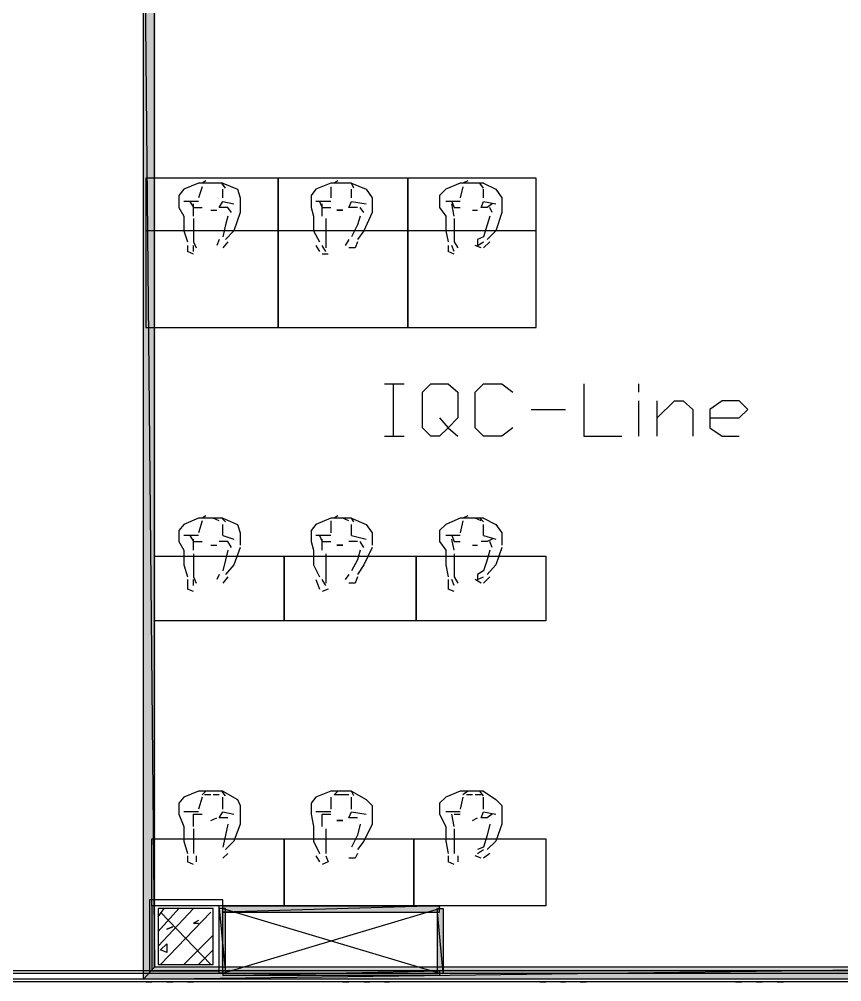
# Model space of a CAD drawing. Header units: millimetres. Extents: x 5 to 415, y 48 to 251.
# Drawn here: x 352.45 to 364.31, y 117.74 to 131.62 of the extents above; entities that cross this region are included whole.
import ezdxf

# ---------------------------------------------------------------- set-up
doc = ezdxf.new("R2010")
doc.units = ezdxf.units.MM
doc.layers.add('H', color=7, linetype='Continuous')
doc.layers.add('P', color=7, linetype='Continuous')

msp = doc.modelspace()

# ---------------------------------------------------------------- hatches: boundary and pattern name
at = {"layer": 'H', "linetype": 'Continuous'}
for points in [[(354.242, 117.775), (354.242, 134.585), (354.33, 134.585), (354.33, 134.497), (354.418, 134.497), (354.418, 134.497), (354.418, 117.934), (367.489, 117.934), (367.489, 134.497), (354.418, 134.497), (354.418, 134.497), (354.418, 134.585), (354.33, 134.585), (354.33, 134.673), (367.63, 134.673), (367.63, 117.775), (354.242, 117.775)], [(355.388, 118.745), (355.388, 118.833), (358.528, 118.833), (358.528, 118.745), (355.388, 118.745)], [(355.353, 117.863), (355.353, 118.798), (355.424, 118.798), (355.424, 117.863), (355.353, 117.863)], [(358.475, 117.863), (358.475, 118.798), (358.563, 118.798), (358.563, 117.863), (358.475, 117.863)], [(355.388, 117.81), (355.388, 117.898), (358.528, 117.898), (358.528, 117.81), (355.388, 117.81)]]:
    msp.add_hatch(color=256, dxfattribs=at).paths.add_polyline_path(points)

# ---------------------------------------------------------------- linework, layer by layer
at = {"layer": 'P'}
for points in [[(354.242, 134.585), (354.401, 117.951)], [(354.242, 134.585), (354.401, 117.951)], [(354.242, 117.775), (354.242, 134.585)], [(354.401, 117.951), (354.401, 134.585)], [(354.277, 129.328), (354.277, 127.176)], [(356.182, 129.328), (354.277, 129.328)], [(355.036, 129.258), (354.824, 129.17)], [(355.388, 129.258), (355.036, 129.258)], [(355.141, 129.293), (355.088, 129.258)], [(355.212, 129.258), (355.124, 129.258)], [(355.335, 129.258), (355.247, 129.258)], [(355.424, 129.187), (355.371, 129.258)], [(355.388, 129.258), (355.6, 129.17)], [(356.182, 129.328), (356.182, 127.176)], [(358.052, 129.328), (356.182, 129.328)], [(356.182, 127.176), (356.182, 129.328)], [(356.941, 129.258), (356.729, 129.17)], [(357.24, 129.258), (356.941, 129.258)], [(357.046, 129.293), (356.993, 129.258)], [(357.117, 129.258), (356.993, 129.258)], [(357.205, 129.258), (357.117, 129.258)], [(357.24, 129.258), (357.452, 129.17)], [(357.276, 129.187), (357.24, 129.258)], [(358.052, 129.328), (358.052, 127.176)], [(359.904, 129.328), (358.052, 129.328)], [(358.052, 127.176), (358.052, 129.328)], [(358.81, 129.258), (358.599, 129.17)], [(359.145, 129.258), (358.81, 129.258)], [(358.916, 129.293), (358.846, 129.258)], [(358.987, 129.258), (358.898, 129.258)], [(359.11, 129.258), (359.022, 129.258)], [(359.145, 129.187), (359.093, 129.258)], [(359.145, 129.258), (359.322, 129.17)], [(359.904, 127.176), (359.904, 129.328)], [(354.824, 129.17), (354.753, 129.081)], [(355.088, 129.205), (355.036, 129.046)], [(355.388, 129.046), (355.388, 129.17)], [(355.6, 129.17), (355.635, 129.046)], [(356.729, 129.17), (356.658, 129.081)], [(356.941, 129.205), (356.941, 129.046)], [(357.24, 129.046), (357.24, 129.17)], [(357.452, 129.17), (357.54, 129.046)], [(358.599, 129.17), (358.51, 129.081)], [(358.846, 129.205), (358.81, 129.046)], [(359.145, 129.046), (359.145, 129.17)], [(359.322, 129.17), (359.41, 129.046)], [(354.753, 129.081), (354.753, 128.905)], [(355.036, 128.993), (354.824, 128.993)], [(354.912, 128.993), (354.965, 128.905)], [(355.335, 128.905), (355.388, 128.993)], [(355.388, 128.993), (355.547, 128.958)], [(355.635, 129.046), (355.635, 128.905)], [(356.658, 129.081), (356.658, 128.905)], [(356.941, 128.993), (356.729, 128.993)], [(356.782, 128.993), (356.817, 128.905)], [(357.205, 128.905), (357.24, 128.993)], [(357.24, 128.993), (357.452, 128.958)], [(357.54, 129.046), (357.54, 128.905)], [(358.51, 129.081), (358.51, 128.905)], [(358.81, 128.993), (358.599, 128.993)], [(358.687, 128.993), (358.722, 128.905)], [(359.11, 128.905), (359.145, 128.993)], [(359.145, 128.993), (359.322, 128.958)], [(359.41, 129.046), (359.41, 128.905)], [(354.753, 128.905), (354.824, 128.782)], [(354.965, 128.782), (354.965, 128.958)], [(354.965, 128.905), (355.088, 128.905)], [(355.212, 128.87), (355.3, 128.87)], [(355.459, 128.905), (355.335, 128.905)], [(355.512, 128.834), (355.459, 128.905)], [(355.635, 128.834), (355.547, 128.57)], [(355.635, 128.905), (355.635, 128.834)], [(356.658, 128.905), (356.694, 128.782)], [(356.817, 128.782), (356.817, 128.958)], [(356.817, 128.905), (356.941, 128.905)], [(357.029, 128.87), (357.117, 128.87)], [(357.117, 128.87), (357.029, 128.87)], [(357.329, 128.905), (357.205, 128.905)], [(357.417, 128.834), (357.364, 128.905)], [(357.54, 128.834), (357.417, 128.57)], [(357.54, 128.905), (357.54, 128.834)], [(358.51, 128.905), (358.599, 128.782)], [(358.722, 128.782), (358.687, 128.958)], [(358.722, 128.905), (358.81, 128.905)], [(358.987, 128.87), (359.057, 128.87)], [(359.198, 128.905), (359.11, 128.905)], [(359.269, 128.958), (359.198, 128.905)], [(359.269, 128.834), (359.234, 128.905)], [(359.41, 128.834), (359.322, 128.57)], [(359.41, 128.905), (359.41, 128.834)], [(354.824, 128.782), (354.824, 128.57)], [(354.965, 128.746), (354.965, 128.57)], [(355.459, 128.782), (355.424, 128.658)], [(356.694, 128.782), (356.694, 128.57)], [(356.87, 128.746), (356.87, 128.57)], [(357.364, 128.782), (357.329, 128.658)], [(358.599, 128.782), (358.599, 128.57)], [(358.722, 128.746), (358.722, 128.57)], [(359.234, 128.782), (359.198, 128.658)], [(356.182, 128.57), (354.277, 128.57)], [(354.277, 128.57), (354.277, 127.176)], [(354.824, 128.57), (354.877, 128.411)], [(354.965, 128.57), (354.965, 128.411)], [(355.424, 128.658), (355.388, 128.482)], [(355.547, 128.57), (355.424, 128.446)], [(358.052, 128.57), (356.182, 128.57)], [(356.182, 128.57), (356.182, 127.176)], [(356.182, 127.176), (356.182, 128.57)], [(356.694, 128.57), (356.782, 128.411)], [(356.87, 128.57), (356.87, 128.411)], [(357.329, 128.658), (357.24, 128.482)], [(357.417, 128.57), (357.329, 128.446)], [(359.904, 128.57), (358.052, 128.57)], [(358.052, 128.57), (358.052, 127.176)], [(358.052, 127.176), (358.052, 128.57)], [(358.599, 128.57), (358.634, 128.411)], [(358.722, 128.57), (358.722, 128.411)], [(359.198, 128.658), (359.145, 128.482)], [(359.322, 128.57), (359.198, 128.446)], [(359.904, 127.176), (359.904, 128.57)], [(354.965, 128.411), (355, 128.323)], [(355.335, 128.446), (355.3, 128.358)], [(355.459, 128.411), (355.388, 128.323)], [(356.87, 128.411), (356.87, 128.323)], [(357.205, 128.446), (357.152, 128.358)], [(357.329, 128.411), (357.293, 128.323)], [(358.722, 128.411), (358.775, 128.323)], [(359.145, 128.482), (359.057, 128.446)], [(359.057, 128.446), (359.057, 128.358)], [(359.057, 128.358), (359.145, 128.411)], [(359.234, 128.411), (359.145, 128.323)], [(354.877, 128.358), (354.877, 128.27)], [(354.965, 128.235), (354.877, 128.27)], [(354.965, 128.27), (354.965, 128.358)], [(356.729, 128.358), (356.782, 128.27)], [(356.87, 128.27), (356.817, 128.358)], [(357.293, 128.323), (357.205, 128.323)], [(358.634, 128.358), (358.634, 128.27)], [(358.722, 128.235), (358.634, 128.27)], [(358.722, 128.27), (358.687, 128.358)], [(359.11, 128.323), (359.022, 128.358)], [(356.905, 128.235), (356.817, 128.235)], [(354.277, 127.176), (356.182, 127.176)], [(354.277, 127.176), (356.182, 127.176)], [(356.182, 127.176), (358.052, 127.176)], [(356.182, 127.176), (358.052, 127.176)], [(358.052, 127.176), (359.904, 127.176)], [(358.052, 127.176), (359.904, 127.176)], [(357.717, 126.365), (357.999, 126.365)], [(357.84, 126.365), (357.84, 125.607)], [(358.263, 126.242), (358.387, 126.365)], [(358.387, 126.365), (358.634, 126.365)], [(358.634, 126.365), (358.775, 126.242)], [(359.022, 126.242), (359.145, 126.365)], [(359.145, 126.365), (359.41, 126.365)], [(359.41, 126.365), (359.569, 126.242)], [(360.592, 126.365), (360.592, 125.607)], [(361.386, 126.242), (361.386, 126.365)], [(358.263, 125.73), (358.263, 126.242)], [(358.775, 126.242), (358.775, 125.871)], [(359.022, 125.73), (359.022, 126.242)], [(361.386, 125.607), (361.386, 126.118)], [(361.65, 125.607), (361.65, 126.118)], [(361.65, 125.871), (361.897, 126.118)], [(361.897, 126.118), (362.021, 126.118)], [(362.021, 126.118), (362.162, 125.995)], [(362.585, 126.118), (362.409, 125.995)], [(362.832, 126.118), (362.585, 126.118)], [(362.955, 125.995), (362.832, 126.118)], [(359.833, 125.995), (360.327, 125.995)], [(362.162, 125.995), (362.162, 125.607)], [(362.409, 125.995), (362.409, 125.73)], [(362.832, 125.871), (362.955, 125.995)], [(358.51, 125.871), (358.634, 125.73)], [(358.775, 125.871), (358.634, 125.73)], [(362.409, 125.871), (362.832, 125.871)], [(358.387, 125.607), (358.263, 125.73)], [(358.634, 125.73), (358.51, 125.607)], [(358.634, 125.73), (358.775, 125.607)], [(359.145, 125.607), (359.022, 125.73)], [(359.569, 125.73), (359.41, 125.607)], [(362.409, 125.73), (362.585, 125.607)], [(357.717, 125.607), (357.999, 125.607)], [(358.51, 125.607), (358.387, 125.607)], [(359.41, 125.607), (359.145, 125.607)], [(360.592, 125.607), (361.139, 125.607)], [(362.585, 125.607), (362.832, 125.607)], [(355.036, 124.425), (354.824, 124.337)], [(355.388, 124.425), (355.036, 124.425)], [(355.088, 124.389), (355.036, 124.213)], [(355.141, 124.46), (355.088, 124.425)], [(355.212, 124.425), (355.124, 124.425)], [(355.335, 124.389), (355.247, 124.425)], [(355.424, 124.372), (355.371, 124.425)], [(355.388, 124.425), (355.6, 124.337)], [(356.941, 124.425), (356.729, 124.337)], [(357.24, 124.425), (356.941, 124.425)], [(356.941, 124.389), (356.941, 124.213)], [(357.046, 124.46), (356.993, 124.425)], [(357.117, 124.425), (356.993, 124.425)], [(357.205, 124.389), (357.117, 124.425)], [(357.24, 124.425), (357.452, 124.337)], [(357.276, 124.372), (357.24, 124.425)], [(358.81, 124.425), (358.599, 124.337)], [(359.145, 124.425), (358.81, 124.425)], [(358.846, 124.389), (358.81, 124.213)], [(358.916, 124.46), (358.846, 124.425)], [(358.987, 124.425), (358.898, 124.425)], [(359.11, 124.389), (359.022, 124.425)], [(359.145, 124.372), (359.093, 124.425)], [(359.145, 124.425), (359.322, 124.337)], [(354.824, 124.337), (354.753, 124.248)], [(354.753, 124.248), (354.753, 124.09)], [(355.388, 124.178), (355.388, 124.337)], [(355.6, 124.337), (355.635, 124.213)], [(356.729, 124.337), (356.658, 124.248)], [(356.658, 124.248), (356.658, 124.09)], [(357.24, 124.178), (357.24, 124.337)], [(357.452, 124.337), (357.54, 124.213)], [(358.599, 124.337), (358.51, 124.248)], [(358.51, 124.248), (358.51, 124.09)], [(359.145, 124.178), (359.145, 124.337)], [(359.322, 124.337), (359.41, 124.213)], [(355.036, 124.178), (354.824, 124.178)], [(354.912, 124.178), (354.965, 124.09)], [(354.965, 123.966), (354.965, 124.125)], [(355.388, 124.178), (355.547, 124.125)], [(355.635, 124.213), (355.635, 124.037)], [(356.941, 124.178), (356.729, 124.178)], [(356.782, 124.178), (356.817, 124.09)], [(356.817, 123.966), (356.817, 124.125)], [(357.24, 124.178), (357.452, 124.125)], [(357.54, 124.213), (357.54, 124.037)], [(358.81, 124.178), (358.599, 124.178)], [(358.687, 124.178), (358.722, 124.09)], [(358.722, 123.966), (358.687, 124.125)], [(359.145, 124.178), (359.322, 124.125)], [(359.269, 124.125), (359.198, 124.09)], [(359.41, 124.213), (359.41, 124.037)], [(354.753, 124.09), (354.824, 123.966)], [(354.824, 123.966), (354.824, 123.754)], [(354.965, 124.09), (355.088, 124.09)], [(355.212, 124.037), (355.3, 124.037)], [(355.459, 124.09), (355.335, 124.09)], [(355.459, 123.966), (355.424, 123.825)], [(355.512, 124.001), (355.459, 124.09)], [(355.635, 124.001), (355.547, 123.754)], [(356.658, 124.09), (356.694, 123.966)], [(356.694, 123.966), (356.694, 123.754)], [(356.817, 124.09), (356.941, 124.09)], [(357.029, 124.037), (357.117, 124.037)], [(357.117, 124.037), (357.029, 124.037)], [(357.329, 124.09), (357.205, 124.09)], [(357.364, 123.966), (357.329, 123.825)], [(357.417, 124.001), (357.364, 124.09)], [(357.54, 124.001), (357.417, 123.754)], [(358.51, 124.09), (358.599, 123.966)], [(358.599, 123.966), (358.599, 123.754)], [(358.722, 124.09), (358.81, 124.09)], [(358.987, 124.037), (359.057, 124.037)], [(359.198, 124.09), (359.11, 124.09)], [(359.234, 123.966), (359.198, 123.825)], [(359.269, 124.001), (359.234, 124.09)], [(359.41, 124.001), (359.322, 123.754)], [(354.401, 122.943), (354.401, 123.878)], [(354.401, 123.878), (356.27, 123.878)], [(354.965, 123.913), (354.965, 123.754)], [(355.424, 123.825), (355.388, 123.666)], [(356.27, 123.878), (356.27, 122.943)], [(356.27, 122.943), (356.27, 123.878)], [(356.27, 123.878), (358.175, 123.878)], [(356.87, 123.913), (356.87, 123.754)], [(357.329, 123.825), (357.24, 123.666)], [(358.175, 123.878), (358.175, 122.943)], [(358.175, 122.943), (358.175, 123.878)], [(358.175, 123.878), (360.045, 123.878)], [(358.722, 123.913), (358.722, 123.754)], [(359.198, 123.825), (359.145, 123.666)], [(360.045, 123.878), (360.045, 122.943)], [(354.824, 123.754), (354.877, 123.578)], [(354.965, 123.754), (354.965, 123.578)], [(355.547, 123.754), (355.424, 123.613)], [(356.694, 123.754), (356.782, 123.578)], [(356.87, 123.754), (356.87, 123.578)], [(357.417, 123.754), (357.329, 123.613)], [(358.599, 123.754), (358.634, 123.578)], [(358.722, 123.754), (358.722, 123.578)], [(359.322, 123.754), (359.198, 123.613)], [(354.965, 123.578), (355, 123.49)], [(355.335, 123.613), (355.3, 123.543)], [(355.459, 123.578), (355.388, 123.49)], [(356.87, 123.578), (356.87, 123.49)], [(357.205, 123.613), (357.152, 123.543)], [(357.329, 123.578), (357.293, 123.49)], [(358.722, 123.578), (358.775, 123.49)], [(359.145, 123.666), (359.057, 123.613)], [(359.057, 123.613), (359.057, 123.543)], [(359.057, 123.543), (359.145, 123.578)], [(359.234, 123.578), (359.145, 123.49)], [(354.877, 123.543), (354.877, 123.402)], [(354.965, 123.455), (354.965, 123.543)], [(356.729, 123.543), (356.782, 123.402)], [(356.87, 123.455), (356.817, 123.543)], [(357.293, 123.49), (357.205, 123.49)], [(358.634, 123.543), (358.634, 123.402)], [(358.722, 123.455), (358.687, 123.543)], [(359.11, 123.49), (359.022, 123.543)], [(354.965, 123.366), (354.877, 123.402)], [(356.905, 123.402), (356.817, 123.366)], [(358.722, 123.366), (358.634, 123.402)], [(356.27, 122.943), (354.401, 122.943)], [(358.175, 122.943), (356.27, 122.943)], [(360.045, 122.943), (358.175, 122.943)], [(354.824, 120.403), (354.753, 120.315)], [(355.036, 120.491), (354.824, 120.403)], [(355.388, 120.491), (355.036, 120.491)], [(355.088, 120.403), (355.036, 120.227)], [(355.141, 120.491), (355.088, 120.438)], [(355.212, 120.438), (355.124, 120.438)], [(355.335, 120.438), (355.247, 120.438)], [(355.424, 120.421), (355.371, 120.491)], [(355.388, 120.491), (355.6, 120.368)], [(355.388, 120.227), (355.388, 120.403)], [(355.6, 120.368), (355.635, 120.28)], [(356.729, 120.403), (356.658, 120.315)], [(356.941, 120.491), (356.729, 120.403)], [(357.24, 120.491), (356.941, 120.491)], [(356.941, 120.403), (356.941, 120.227)], [(357.046, 120.491), (356.993, 120.438)], [(357.117, 120.438), (356.993, 120.438)], [(357.205, 120.438), (357.117, 120.438)], [(357.24, 120.491), (357.452, 120.368)], [(357.276, 120.421), (357.24, 120.491)], [(357.24, 120.227), (357.24, 120.403)], [(357.452, 120.368), (357.54, 120.28)], [(358.599, 120.403), (358.51, 120.315)], [(358.81, 120.491), (358.599, 120.403)], [(359.145, 120.491), (358.81, 120.491)], [(358.846, 120.403), (358.81, 120.227)], [(358.916, 120.491), (358.846, 120.438)], [(358.987, 120.438), (358.898, 120.438)], [(359.11, 120.438), (359.022, 120.438)], [(359.145, 120.421), (359.093, 120.491)], [(359.145, 120.491), (359.322, 120.368)], [(359.145, 120.227), (359.145, 120.403)], [(359.322, 120.368), (359.41, 120.28)], [(354.753, 120.315), (354.753, 120.156)], [(355.635, 120.28), (355.635, 120.103)], [(356.658, 120.315), (356.658, 120.156)], [(357.54, 120.28), (357.54, 120.103)], [(358.51, 120.315), (358.51, 120.156)], [(359.41, 120.28), (359.41, 120.103)], [(354.753, 120.156), (354.824, 119.98)], [(355.036, 120.191), (354.824, 120.191)], [(354.965, 119.98), (354.965, 120.156)], [(354.965, 120.156), (355.088, 120.156)], [(355.212, 120.068), (355.3, 120.103)], [(355.335, 120.103), (355.388, 120.191)], [(355.459, 120.103), (355.335, 120.103)], [(355.388, 120.191), (355.547, 120.156)], [(355.635, 120.103), (355.635, 120.015)], [(356.658, 120.156), (356.694, 119.98)], [(356.941, 120.191), (356.729, 120.191)], [(356.817, 119.98), (356.817, 120.156)], [(356.817, 120.156), (356.941, 120.156)], [(357.205, 120.103), (357.24, 120.191)], [(357.329, 120.103), (357.205, 120.103)], [(357.24, 120.191), (357.452, 120.156)], [(357.54, 120.103), (357.54, 120.015)], [(358.51, 120.156), (358.599, 119.98)], [(358.81, 120.191), (358.599, 120.191)], [(358.722, 119.98), (358.687, 120.156)], [(358.722, 120.156), (358.81, 120.156)], [(358.987, 120.068), (359.057, 120.103)], [(359.11, 120.103), (359.145, 120.191)], [(359.198, 120.103), (359.11, 120.103)], [(359.145, 120.191), (359.322, 120.156)], [(359.269, 120.156), (359.198, 120.103)], [(359.41, 120.103), (359.41, 120.015)], [(354.824, 119.98), (354.824, 119.768)], [(354.965, 119.944), (354.965, 119.803)], [(355.459, 120.015), (355.424, 119.856)], [(355.635, 120.015), (355.547, 119.768)], [(356.694, 119.98), (356.694, 119.768)], [(356.87, 119.944), (356.87, 119.803)], [(357.029, 120.068), (357.117, 120.068)], [(357.117, 120.068), (357.029, 120.068)], [(357.364, 120.015), (357.329, 119.856)], [(357.54, 120.015), (357.417, 119.768)], [(358.599, 119.98), (358.599, 119.768)], [(358.722, 119.944), (358.722, 119.803)], [(359.234, 120.015), (359.198, 119.856)], [(359.41, 120.015), (359.322, 119.768)], [(354.365, 118.833), (354.365, 119.803)], [(354.365, 119.803), (356.27, 119.803)], [(354.965, 119.803), (354.965, 119.592)], [(355.424, 119.856), (355.388, 119.68)], [(356.27, 119.803), (356.27, 118.833)], [(356.27, 118.833), (356.27, 119.803)], [(356.27, 119.803), (358.14, 119.803)], [(356.87, 119.803), (356.87, 119.592)], [(357.329, 119.856), (357.24, 119.68)], [(358.14, 119.803), (358.14, 118.833)], [(358.14, 118.833), (358.14, 119.803)], [(358.14, 119.803), (360.045, 119.803)], [(358.722, 119.803), (358.722, 119.592)], [(359.198, 119.856), (359.145, 119.68)], [(360.045, 119.803), (360.045, 118.833)], [(354.824, 119.768), (354.877, 119.592)], [(355.547, 119.768), (355.424, 119.645)], [(356.694, 119.768), (356.782, 119.592)], [(357.417, 119.768), (357.329, 119.645)], [(358.599, 119.768), (358.634, 119.592)], [(359.145, 119.68), (359.057, 119.645)], [(359.322, 119.768), (359.198, 119.645)], [(354.877, 119.556), (354.877, 119.468)], [(355, 119.556), (355, 119.468)], [(355.459, 119.592), (355.388, 119.521)], [(356.729, 119.556), (356.782, 119.468)], [(356.87, 119.556), (356.905, 119.468)], [(357.293, 119.521), (357.205, 119.521)], [(357.329, 119.592), (357.293, 119.521)], [(358.634, 119.556), (358.634, 119.468)], [(358.775, 119.556), (358.775, 119.468)], [(359.11, 119.521), (359.022, 119.556)], [(359.057, 119.592), (359.145, 119.645)], [(359.234, 119.592), (359.145, 119.521)], [(354.965, 119.433), (354.877, 119.468)], [(356.905, 119.468), (356.817, 119.433)], [(358.722, 119.433), (358.634, 119.468)], [(354.33, 118.921), (354.33, 117.863)], [(355.388, 118.921), (354.33, 118.921)], [(354.365, 118.833), (354.365, 117.898)], [(355.335, 118.833), (354.365, 118.833)], [(356.27, 118.833), (354.365, 118.833)], [(355.335, 117.898), (355.335, 118.833)], [(355.388, 117.863), (355.388, 118.921)], [(358.51, 118.833), (355.388, 118.745)], [(358.51, 118.833), (355.388, 118.745)], [(355.388, 118.745), (355.388, 118.833)], [(355.388, 118.833), (358.51, 118.833)], [(358.14, 118.833), (356.27, 118.833)], [(360.045, 118.833), (358.14, 118.833)], [(358.51, 118.745), (358.51, 118.833)], [(354.453, 118.674), (354.542, 118.798)], [(354.453, 118.463), (354.753, 118.798)], [(354.453, 118.251), (354.965, 118.798)], [(355.247, 118.798), (354.453, 118.798)], [(354.453, 118.798), (354.453, 117.987)], [(354.489, 118.745), (355.212, 117.987)], [(355.212, 118.745), (354.489, 117.987)], [(355.247, 117.987), (355.247, 118.798)], [(355.424, 118.798), (355.335, 118.798)], [(355.335, 118.798), (355.424, 117.863)], [(355.335, 118.798), (355.424, 117.863)], [(355.335, 117.863), (355.335, 118.798)], [(355.388, 117.863), (358.51, 118.798)], [(355.388, 118.798), (358.51, 117.863)], [(355.388, 118.745), (358.51, 118.745)], [(355.424, 117.863), (355.424, 118.798)], [(358.563, 117.863), (358.475, 118.798)], [(358.475, 118.798), (358.475, 117.863)], [(358.563, 117.863), (358.475, 118.798)], [(358.475, 118.798), (358.563, 118.798)], [(358.563, 118.798), (358.563, 117.863)], [(355.036, 118.622), (354.965, 118.586)], [(354.965, 118.586), (355.036, 118.586)], [(354.665, 118.533), (354.577, 118.498)], [(354.577, 118.498), (354.665, 118.533)], [(354.824, 117.987), (355.247, 118.41)], [(354.489, 118.198), (354.577, 118.286)], [(354.577, 118.286), (354.577, 118.163)], [(354.577, 118.163), (354.489, 118.198)], [(355.036, 117.987), (355.247, 118.198)], [(57.221, 117.863), (367.524, 117.863)], [(365.831, 117.898), (305.506, 117.898)], [(305.506, 117.863), (367.524, 117.863)], [(354.401, 117.951), (354.242, 117.775)], [(354.401, 117.951), (354.242, 117.775)], [(354.242, 117.775), (367.489, 117.951)], [(354.242, 117.775), (367.489, 117.951)], [(354.33, 117.863), (355.388, 117.863)], [(354.365, 117.898), (355.335, 117.898)], [(367.489, 117.951), (354.401, 117.951)], [(354.453, 117.987), (355.247, 117.987)], [(355.424, 117.863), (355.335, 117.863)], [(355.388, 117.898), (355.388, 117.828)], [(355.388, 117.828), (358.51, 117.898)], [(358.51, 117.898), (355.388, 117.898)], [(355.388, 117.828), (358.51, 117.898)], [(358.475, 117.863), (358.563, 117.863)], [(358.51, 117.898), (358.51, 117.828)], [(367.612, 117.775), (305.506, 117.775)], [(367.665, 117.74), (305.506, 117.74)], [(367.665, 117.74), (305.506, 117.74)], [(367.612, 117.775), (354.242, 117.775)], [(354.277, 117.74), (354.365, 117.74)], [(354.577, 117.74), (354.665, 117.74)], [(354.877, 117.74), (354.965, 117.74)], [(358.51, 117.828), (355.388, 117.828)], [(357.117, 117.74), (357.205, 117.74)], [(357.417, 117.74), (357.505, 117.74)], [(357.717, 117.74), (357.787, 117.74)], [(359.957, 117.74), (360.045, 117.74)], [(360.257, 117.74), (360.327, 117.74)], [(360.539, 117.74), (360.627, 117.74)], [(362.779, 117.74), (362.867, 117.74)], [(363.079, 117.74), (363.167, 117.74)], [(363.379, 117.74), (363.467, 117.74)]]:
    msp.add_lwpolyline(points, dxfattribs=at)

doc.saveas('drawing.dxf')
